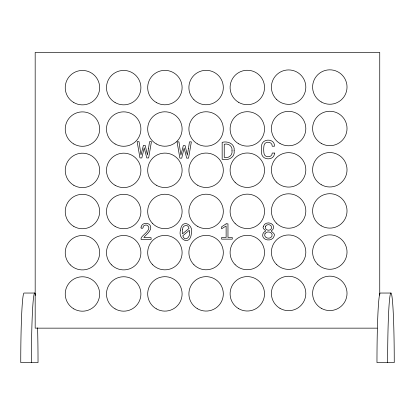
<?xml version="1.0" encoding="UTF-8"?>
<svg xmlns="http://www.w3.org/2000/svg" width="415" height="415" viewBox="0 0 415 415"><rect width="100%" height="100%" fill="white"/><g stroke="black" fill="none" stroke-linecap="round" stroke-linejoin="round"><path stroke-width="0.62" d="M34.72 293.042L24.06 293.042A69.533 3.31 90 0 0 20.75 362.575L38.03 362.575A69.533 3.31 -90 0 0 37.583 327.808M390.94 293.042L380.28 293.042A69.533 3.31 -90 0 0 376.97 362.575L394.25 362.575A69.533 3.31 -90 0 0 390.94 293.042A69.533 3.31 -90 0 0 387.631 362.575M377.157 328.151L35.176 328.151L35.176 52.425L379.746 52.425L379.746 295.143M31.41 362.575A69.533 3.31 -90 0 1 35.576 295.407M180.489 230.138C177.62 239.678 190.065 245.908 191.31 234.024C194.179 224.489 181.729 218.254 180.489 230.138M232.021 150.795C232.768 155.355 228.53 158.546 224.24 157.389L224.24 144.233C228.509 143.092 232.753 146.251 232.021 150.795M234.138 150.785C235.149 157.638 227.975 160.875 222.16 159.298L222.16 142.329C227.944 140.773 235.139 143.938 234.138 150.785M182.6 229.158L182.455 233.878L189.017 228.4C188.555 223.898 182.356 224.956 182.6 229.158M189.411 232.084C190.874 236.7 184.768 242.459 182.782 235.798L189.333 230.263L189.411 232.084M274.471 153.047C274.72 160.942 261.528 160.626 261.595 152.86A38.341 38.341 0 0 1 261.595 146.106C261.58 138.164 275.041 138.102 274.481 146.23L272.23 146.23C272.499 141.375 264.76 140.716 264.028 145.385A25.03 25.03 0 0 0 264.028 153.581C264.687 158.074 272.365 157.783 272.23 153.047L274.471 153.047M141.11 227.093C140.052 228.95 143.969 228.675 143.097 226.834C143.715 225.236 145.624 224.733 147.149 225.226C153.031 229.21 142.184 234.963 141.105 238.111L141.105 239.45L151.096 239.45L151.096 237.696L143.865 237.51C146.282 234.138 152.979 230.149 150.064 225.195C148.492 223.114 145.292 222.808 143.128 224.105A4.451 4.451 0 0 0 141.385 226.18L141.11 227.093M263.406 226.325C261.388 229.085 268.157 230.885 264.609 231.632C262.524 232.945 262.041 236.042 263.577 237.951C266.29 241.125 272.888 240.607 274.066 236.234C276.369 233.152 268.78 231.025 271.96 230.367C273.724 229.111 273.978 226.424 272.686 224.743C270.31 221.792 264.381 222.378 263.406 226.325M148.575 148.181L147.47 154.961L145.188 145.38L143.408 145.38L141.001 154.961L139.041 141.655L137.152 141.655L139.954 157.944L141.826 157.944L144.228 147.839L146.77 157.944L148.643 157.944L151.444 141.655L149.556 141.655L148.575 148.181M188.488 148.378L187.383 155.158L185.106 145.577L183.321 145.577L180.914 155.158L178.953 141.852L177.065 141.852L179.866 158.141L181.739 158.141L184.146 148.041L186.683 158.141L188.555 158.141L191.357 141.852L189.473 141.852L188.488 148.378M265.491 226.274C264.376 228.847 267.374 230.963 269.709 229.998A2.625 2.625 0 0 0 271.555 227.41C271.581 224.297 266.736 223.68 265.491 226.274M264.941 233.79C263.203 237.982 270.134 239.917 271.892 236.353C273.63 232.161 266.7 230.226 264.941 233.79M226.139 223.856L221.584 226.813L221.584 228.805L226.128 225.978L226.128 237.499L221.615 237.499L221.615 239.144L232.27 239.144L232.27 237.499L227.97 237.499L227.97 223.856L226.139 223.856M235.139 264.687A17.212 17.212 0 0 0 263.935 256.973A17.212 17.212 0 0 0 242.858 235.891A17.212 17.212 0 0 0 235.139 264.687M111.521 264.848A17.212 17.212 0 0 0 140.317 257.134A17.212 17.212 0 0 0 119.24 236.052A17.212 17.212 0 0 0 111.521 264.848M115.09 185.277A17.212 17.212 0 0 0 140.903 170.368A17.212 17.212 0 0 0 115.09 155.464A17.212 17.212 0 0 0 115.09 185.277M321.21 184.675A17.212 17.212 0 0 0 347.028 169.766A17.212 17.212 0 0 0 321.21 154.862A17.212 17.212 0 0 0 321.21 184.675M115.09 143.974A17.212 17.212 0 0 0 140.903 129.07A17.212 17.212 0 0 0 115.09 114.161A17.212 17.212 0 0 0 115.09 143.974M156.289 143.917A17.212 17.212 0 0 0 182.107 129.008A17.212 17.212 0 0 0 156.289 114.104A17.212 17.212 0 0 0 156.289 143.917M115.09 102.541A17.212 17.212 0 0 0 140.903 87.638A17.212 17.212 0 0 0 115.09 72.734A17.212 17.212 0 0 0 115.09 102.541M238.703 143.813A17.212 17.212 0 0 0 264.521 128.909A17.212 17.212 0 0 0 238.703 114.006A17.212 17.212 0 0 0 238.703 143.813M197.504 143.875A17.212 17.212 0 0 0 223.317 128.966A17.212 17.212 0 0 0 197.504 114.063A17.212 17.212 0 0 0 197.504 143.875M235.139 182.382A17.212 17.212 0 0 0 263.935 174.663A17.212 17.212 0 0 0 242.858 153.586A17.212 17.212 0 0 0 235.139 182.382M156.289 185.215A17.212 17.212 0 0 0 182.107 170.311A17.212 17.212 0 0 0 156.289 155.407A17.212 17.212 0 0 0 156.289 185.215M73.839 185.298A17.212 17.212 0 0 0 99.652 170.394A17.212 17.212 0 0 0 73.839 155.49A17.212 17.212 0 0 0 73.839 185.298M280.006 143.476A17.212 17.212 0 0 0 305.824 128.572A17.212 17.212 0 0 0 280.006 113.663A17.212 17.212 0 0 0 280.006 143.476M321.21 143.372A17.212 17.212 0 0 0 347.028 128.468A17.212 17.212 0 0 0 321.21 113.56A17.212 17.212 0 0 0 321.21 143.372M73.839 144A17.212 17.212 0 0 0 99.652 129.091A17.212 17.212 0 0 0 73.839 114.187A17.212 17.212 0 0 0 73.839 144M276.442 182.04A17.212 17.212 0 0 0 305.238 174.326A17.212 17.212 0 0 0 284.156 153.244A17.212 17.212 0 0 0 276.442 182.04M197.504 185.173A17.212 17.212 0 0 0 223.317 170.269A17.212 17.212 0 0 0 197.504 155.366A17.212 17.212 0 0 0 197.504 185.173M317.646 264.246A17.212 17.212 0 0 0 346.442 256.532A17.212 17.212 0 0 0 325.36 235.45A17.212 17.212 0 0 0 317.646 264.246M193.935 264.749A17.212 17.212 0 0 0 222.731 257.03A17.212 17.212 0 0 0 201.654 235.953A17.212 17.212 0 0 0 193.935 264.749M276.442 264.35A17.212 17.212 0 0 0 305.238 256.631A17.212 17.212 0 0 0 284.156 235.554A17.212 17.212 0 0 0 276.442 264.35M152.725 264.791A17.212 17.212 0 0 0 181.521 257.072A17.212 17.212 0 0 0 160.444 235.995A17.212 17.212 0 0 0 152.725 264.791M70.275 264.874A17.212 17.212 0 0 0 99.066 257.155A17.212 17.212 0 0 0 77.989 236.078A17.212 17.212 0 0 0 70.275 264.874M321.21 308.262A17.212 17.212 0 0 0 347.028 293.358A17.212 17.212 0 0 0 321.21 278.455A17.212 17.212 0 0 0 321.21 308.262M321.21 225.812A17.212 17.212 0 0 0 347.028 210.908A17.212 17.212 0 0 0 321.21 196.005A17.212 17.212 0 0 0 321.21 225.812M73.839 226.44A17.212 17.212 0 0 0 99.652 211.536A17.212 17.212 0 0 0 73.839 196.627A17.212 17.212 0 0 0 73.839 226.44M152.725 223.623A17.212 17.212 0 0 0 181.521 215.904A17.212 17.212 0 0 0 160.444 194.827A17.212 17.212 0 0 0 152.725 223.623M115.09 226.414A17.212 17.212 0 0 0 140.903 211.51A17.212 17.212 0 0 0 115.09 196.606A17.212 17.212 0 0 0 115.09 226.414M235.139 223.519A17.212 17.212 0 0 0 263.935 215.805A17.212 17.212 0 0 0 242.858 194.723A17.212 17.212 0 0 0 235.139 223.519M276.442 223.182A17.212 17.212 0 0 0 305.238 215.468A17.212 17.212 0 0 0 284.156 194.386A17.212 17.212 0 0 0 276.442 223.182M197.504 226.315A17.212 17.212 0 0 0 223.317 211.411A17.212 17.212 0 0 0 197.504 196.503A17.212 17.212 0 0 0 197.504 226.315M73.839 308.89A17.212 17.212 0 0 0 99.652 293.986A17.212 17.212 0 0 0 73.839 279.077A17.212 17.212 0 0 0 73.839 308.89M156.289 308.807A17.212 17.212 0 0 0 182.107 293.903A17.212 17.212 0 0 0 156.289 278.994A17.212 17.212 0 0 0 156.289 308.807M115.09 308.864A17.212 17.212 0 0 0 140.903 293.96A17.212 17.212 0 0 0 115.09 279.056A17.212 17.212 0 0 0 115.09 308.864M238.703 308.708A17.212 17.212 0 0 0 264.521 293.799A17.212 17.212 0 0 0 238.703 278.896A17.212 17.212 0 0 0 238.703 308.708M280.006 308.366A17.212 17.212 0 0 0 305.824 293.462A17.212 17.212 0 0 0 280.006 278.558A17.212 17.212 0 0 0 280.006 308.366M197.504 308.765A17.212 17.212 0 0 0 223.317 293.862A17.212 17.212 0 0 0 197.504 278.953A17.212 17.212 0 0 0 197.504 308.765M73.839 102.567A17.212 17.212 0 0 0 99.652 87.664A17.212 17.212 0 0 0 73.839 72.755A17.212 17.212 0 0 0 73.839 102.567M238.703 102.386A17.212 17.212 0 0 0 264.521 87.477A17.212 17.212 0 0 0 238.703 72.573A17.212 17.212 0 0 0 238.703 102.386M193.935 99.709A17.212 17.212 0 0 0 222.731 91.99A17.212 17.212 0 0 0 201.654 70.913A17.212 17.212 0 0 0 193.935 99.709M276.442 99.31A17.212 17.212 0 0 0 305.238 91.596A17.212 17.212 0 0 0 284.156 70.514A17.212 17.212 0 0 0 276.442 99.31M321.21 101.94A17.212 17.212 0 0 0 347.028 87.036A17.212 17.212 0 0 0 321.21 72.132A17.212 17.212 0 0 0 321.21 101.94M156.289 102.484A17.212 17.212 0 0 0 182.107 87.581A17.212 17.212 0 0 0 156.289 72.672A17.212 17.212 0 0 0 156.289 102.484"/></g></svg>
